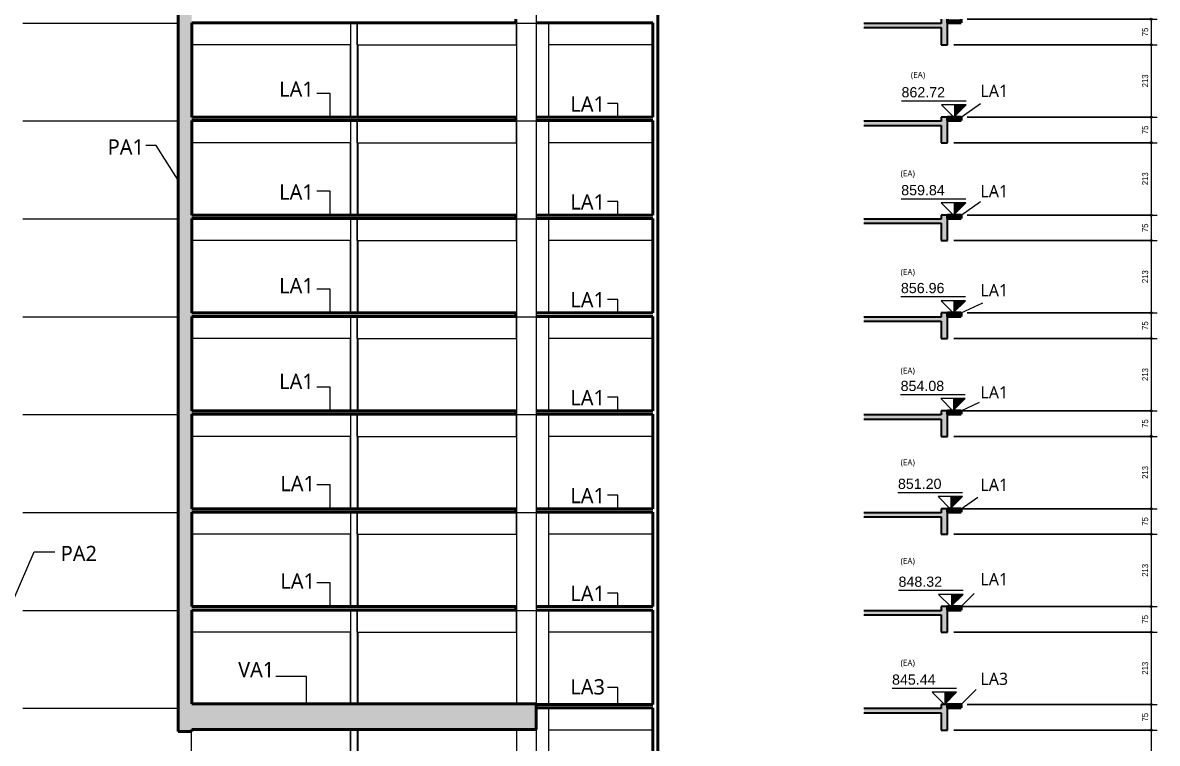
# Model space of a CAD drawing. Header units: centimetres. Extents: x -2102 to 22188, y -1637 to 88376.
# Drawn here: x -111 to 3229, y 84430 to 86550 of the extents above; entities that cross this region are included whole.
import ezdxf

# ---------------------------------------------------------------- set-up
doc = ezdxf.new("R2010")
doc.units = ezdxf.units.CM
for name, color, linetype, lineweight in [('A-ANNO-DIMS', 7, 'Continuous', 9), ('A-ANNO-DIMS-120', 7, 'Continuous', 9), ('A-FLOR', 7, 'Continuous', 18), ('A-FLOR-IDEN', 7, 'Continuous', 9), ('G-ANNO-DIMS', 7, 'Continuous', 9), ('G-ANNO-TEXT', 7, 'Continuous', 9), ('S-BEAM', 7, 'Continuous', 18), ('S-BEAM-IDEN', 7, 'Continuous', 9), ('S-COLS', 7, 'Continuous', 18), ('S-COLS-IDEN', 7, 'Continuous', 9)]:
    doc.layers.add(name, color=color, linetype=linetype, lineweight=lineweight)
doc.layers.add('A-DETL', color=7, linetype='Continuous', lineweight=9, true_color=0x00a600)
doc.styles.add('Arial_1', font='arial.ttf', dxfattribs={"width": 0.9, "height": 18})
doc.styles.add('Arial_2', font='arial.ttf', dxfattribs={"height": 30})
doc.styles.add('Gadugi', font='gadugi.ttf', dxfattribs={"height": 45})
doc.styles.add('Gadugi_1', font='gadugi.ttf', dxfattribs={"height": 36})
doc.styles.add('Gadugi_2', font='gadugi.ttf', dxfattribs={"height": 18})
doc.dimstyles.new('PED_1_5mm_ESQ_2', dxfattribs={"dimscale": 30.48, "dimtxt": 18.364669, "dimasz": 0.787402, "dimexe": 0.590551, "dimexo": 0.590551, "dimgap": 0.11811, "dimtad": 1, "dimdec": 1, "dimrnd": 0.5, "dimdsep": 46, "dimtxsty": 'Arial_1', "dimblk1": 'DOTSMALL', "dimblk2": 'DOTSMALL', "dimsah": 1, "dimcen": 0.09, "dimdle": 1.181102, "dimazin": 0, "dimtfac": 1, "dimtdec": 4, "dimtix": 1, "dimtmove": 0, "dimatfit": 3, "dimfxl": 1, "dimtvp": 1, "dimtolj": 1, "dimtzin": 0, "dimarcsym": 2})

# ---------------------------------------------------------------- blocks, each defined once
blk = doc.blocks.new('DIMBLOCK105-CORTE C1-C1')
at = {"layer": 'A-ANNO-DIMS-120'}
h = blk.add_hatch(color=256, dxfattribs=at)
edge = h.paths.add_edge_path(flags=0)
edge.add_arc((3210.6, 86560), 3, 0, 360)
h = blk.add_hatch(color=256, dxfattribs=at)
edge = h.paths.add_edge_path(flags=0)
edge.add_arc((3210.6, 86485), 3, 0, 360)
for p, q in [((2669.3, 86560), (3228.6, 86560)), ((3210.6, 86560), (2669.3, 86560)), ((3210.6, 86560), (3210.6, 86485)), ((2629.3, 86485), (3228.6, 86485)), ((3210.6, 86485), (2629.3, 86485))]:
    blk.add_line(p, q, dxfattribs=at)
for centre in [(3210.6, 86560), (3210.6, 86485)]:
    blk.add_circle(centre, 3, dxfattribs=at)
at = {"layer": 'A-ANNO-DIMS-120', "color": 0, "insert": (3183.7, 86510.1), "char_height": 18, "width": 29.836, "attachment_point": 1, "rotation": 90, "line_spacing_factor": 0.941778, "style": 'Arial_1'}
blk.add_mtext('75', dxfattribs=at)
blk = doc.blocks.new('_DotSmall')
at = {"color": 0, "linetype": 'ByBlock', "const_width": 0.5}
blk.add_lwpolyline([(-0.0625, 0, 1), (0.0625, 0, 1)], format="xyb", close=True, dxfattribs=at)
blk = doc.blocks.new('DIMBLOCK106-CORTE C1-C1')
at = {"layer": 'A-ANNO-DIMS-120'}
h = blk.add_hatch(color=256, dxfattribs=at)
edge = h.paths.add_edge_path(flags=0)
edge.add_arc((3210.6, 86485), 3, 0, 360)
h = blk.add_hatch(color=256, dxfattribs=at)
edge = h.paths.add_edge_path(flags=0)
edge.add_arc((3210.6, 86272), 3, 0, 360)
for p, q in [((2629.3, 86485), (3228.6, 86485)), ((3210.6, 86485), (2629.3, 86485)), ((3210.6, 86485), (3210.6, 86272)), ((2669.3, 86272), (3228.6, 86272)), ((3210.6, 86272), (2669.3, 86272))]:
    blk.add_line(p, q, dxfattribs=at)
for centre in [(3210.6, 86485), (3210.6, 86272)]:
    blk.add_circle(centre, 3, dxfattribs=at)
at = {"layer": 'A-ANNO-DIMS-120', "color": 0, "insert": (3183.7, 86359.9), "char_height": 18, "width": 44.753, "attachment_point": 1, "rotation": 90, "line_spacing_factor": 0.941778, "style": 'Arial_1'}
blk.add_mtext('213', dxfattribs=at)
blk = doc.blocks.new('DIMBLOCK107-CORTE C1-C1')
at = {"layer": 'A-ANNO-DIMS-120'}
h = blk.add_hatch(color=256, dxfattribs=at)
edge = h.paths.add_edge_path(flags=0)
edge.add_arc((3210.6, 86272), 3, 0, 360)
h = blk.add_hatch(color=256, dxfattribs=at)
edge = h.paths.add_edge_path(flags=0)
edge.add_arc((3210.6, 86197), 3, 0, 360)
for p, q in [((2669.3, 86272), (3228.6, 86272)), ((3210.6, 86272), (2669.3, 86272)), ((3210.6, 86272), (3210.6, 86197)), ((2629.3, 86197), (3228.6, 86197)), ((3210.6, 86197), (2629.3, 86197))]:
    blk.add_line(p, q, dxfattribs=at)
for centre in [(3210.6, 86272), (3210.6, 86197)]:
    blk.add_circle(centre, 3, dxfattribs=at)
at = {"layer": 'A-ANNO-DIMS-120', "color": 0, "insert": (3183.7, 86222.1), "char_height": 18, "width": 29.836, "attachment_point": 1, "rotation": 90, "line_spacing_factor": 0.941778, "style": 'Arial_1'}
blk.add_mtext('75', dxfattribs=at)
blk = doc.blocks.new('DIMBLOCK108-CORTE C1-C1')
at = {"layer": 'A-ANNO-DIMS-120'}
h = blk.add_hatch(color=256, dxfattribs=at)
edge = h.paths.add_edge_path(flags=0)
edge.add_arc((3210.6, 86197), 3, 0, 360)
h = blk.add_hatch(color=256, dxfattribs=at)
edge = h.paths.add_edge_path(flags=0)
edge.add_arc((3210.6, 85984), 3, 0, 360)
for p, q in [((2629.3, 86197), (3228.6, 86197)), ((3210.6, 86197), (2629.3, 86197)), ((3210.6, 86197), (3210.6, 85984)), ((2669.3, 85984), (3228.6, 85984)), ((3210.6, 85984), (2669.3, 85984))]:
    blk.add_line(p, q, dxfattribs=at)
for centre in [(3210.6, 86197), (3210.6, 85984)]:
    blk.add_circle(centre, 3, dxfattribs=at)
at = {"layer": 'A-ANNO-DIMS-120', "color": 0, "insert": (3183.7, 86071.9), "char_height": 18, "width": 44.753, "attachment_point": 1, "rotation": 90, "line_spacing_factor": 0.941778, "style": 'Arial_1'}
blk.add_mtext('213', dxfattribs=at)
blk = doc.blocks.new('DIMBLOCK109-CORTE C1-C1')
at = {"layer": 'A-ANNO-DIMS-120'}
h = blk.add_hatch(color=256, dxfattribs=at)
edge = h.paths.add_edge_path(flags=0)
edge.add_arc((3210.6, 85984), 3, 0, 360)
h = blk.add_hatch(color=256, dxfattribs=at)
edge = h.paths.add_edge_path(flags=0)
edge.add_arc((3210.6, 85909), 3, 0, 360)
for p, q in [((2669.3, 85984), (3228.6, 85984)), ((3210.6, 85984), (2669.3, 85984)), ((3210.6, 85984), (3210.6, 85909)), ((2629.3, 85909), (3228.6, 85909)), ((3210.6, 85909), (2629.3, 85909))]:
    blk.add_line(p, q, dxfattribs=at)
for centre in [(3210.6, 85984), (3210.6, 85909)]:
    blk.add_circle(centre, 3, dxfattribs=at)
at = {"layer": 'A-ANNO-DIMS-120', "color": 0, "insert": (3183.7, 85934.1), "char_height": 18, "width": 29.836, "attachment_point": 1, "rotation": 90, "line_spacing_factor": 0.941778, "style": 'Arial_1'}
blk.add_mtext('75', dxfattribs=at)
blk = doc.blocks.new('DIMBLOCK110-CORTE C1-C1')
at = {"layer": 'A-ANNO-DIMS-120'}
h = blk.add_hatch(color=256, dxfattribs=at)
edge = h.paths.add_edge_path(flags=0)
edge.add_arc((3210.6, 85909), 3, 0, 360)
h = blk.add_hatch(color=256, dxfattribs=at)
edge = h.paths.add_edge_path(flags=0)
edge.add_arc((3210.6, 85696), 3, 0, 360)
for p, q in [((2629.3, 85909), (3228.6, 85909)), ((3210.6, 85909), (2629.3, 85909)), ((3210.6, 85909), (3210.6, 85696)), ((2669.3, 85696), (3228.6, 85696)), ((3210.6, 85696), (2669.3, 85696))]:
    blk.add_line(p, q, dxfattribs=at)
for centre in [(3210.6, 85909), (3210.6, 85696)]:
    blk.add_circle(centre, 3, dxfattribs=at)
at = {"layer": 'A-ANNO-DIMS-120', "color": 0, "insert": (3183.7, 85783.9), "char_height": 18, "width": 44.753, "attachment_point": 1, "rotation": 90, "line_spacing_factor": 0.941778, "style": 'Arial_1'}
blk.add_mtext('213', dxfattribs=at)
blk = doc.blocks.new('DIMBLOCK111-CORTE C1-C1')
at = {"layer": 'A-ANNO-DIMS-120'}
h = blk.add_hatch(color=256, dxfattribs=at)
edge = h.paths.add_edge_path(flags=0)
edge.add_arc((3210.6, 85696), 3, 0, 360)
h = blk.add_hatch(color=256, dxfattribs=at)
edge = h.paths.add_edge_path(flags=0)
edge.add_arc((3210.6, 85621), 3, 0, 360)
for p, q in [((2669.3, 85696), (3228.6, 85696)), ((3210.6, 85696), (2669.3, 85696)), ((3210.6, 85696), (3210.6, 85621)), ((2629.3, 85621), (3228.6, 85621)), ((3210.6, 85621), (2629.3, 85621))]:
    blk.add_line(p, q, dxfattribs=at)
for centre in [(3210.6, 85696), (3210.6, 85621)]:
    blk.add_circle(centre, 3, dxfattribs=at)
at = {"layer": 'A-ANNO-DIMS-120', "color": 0, "insert": (3183.7, 85646.1), "char_height": 18, "width": 29.836, "attachment_point": 1, "rotation": 90, "line_spacing_factor": 0.941778, "style": 'Arial_1'}
blk.add_mtext('75', dxfattribs=at)
blk = doc.blocks.new('DIMBLOCK112-CORTE C1-C1')
at = {"layer": 'A-ANNO-DIMS-120'}
h = blk.add_hatch(color=256, dxfattribs=at)
edge = h.paths.add_edge_path(flags=0)
edge.add_arc((3210.6, 85621), 3, 0, 360)
h = blk.add_hatch(color=256, dxfattribs=at)
edge = h.paths.add_edge_path(flags=0)
edge.add_arc((3210.6, 85408), 3, 0, 360)
for p, q in [((2629.3, 85621), (3228.6, 85621)), ((3210.6, 85621), (2629.3, 85621)), ((3210.6, 85621), (3210.6, 85408)), ((2629.3, 85408), (3228.6, 85408)), ((3210.6, 85408), (2629.3, 85408))]:
    blk.add_line(p, q, dxfattribs=at)
for centre in [(3210.6, 85621), (3210.6, 85408)]:
    blk.add_circle(centre, 3, dxfattribs=at)
at = {"layer": 'A-ANNO-DIMS-120', "color": 0, "insert": (3183.7, 85495.9), "char_height": 18, "width": 44.753, "attachment_point": 1, "rotation": 90, "line_spacing_factor": 0.941778, "style": 'Arial_1'}
blk.add_mtext('213', dxfattribs=at)
blk = doc.blocks.new('DIMBLOCK113-CORTE C1-C1')
at = {"layer": 'A-ANNO-DIMS-120'}
h = blk.add_hatch(color=256, dxfattribs=at)
edge = h.paths.add_edge_path(flags=0)
edge.add_arc((3210.6, 85408), 3, 0, 360)
h = blk.add_hatch(color=256, dxfattribs=at)
edge = h.paths.add_edge_path(flags=0)
edge.add_arc((3210.6, 85333), 3, 0, 360)
for p, q in [((2629.3, 85408), (3228.6, 85408)), ((3210.6, 85408), (2629.3, 85408)), ((3210.6, 85408), (3210.6, 85333)), ((2629.3, 85333), (3228.6, 85333)), ((3210.6, 85333), (2629.3, 85333))]:
    blk.add_line(p, q, dxfattribs=at)
for centre in [(3210.6, 85408), (3210.6, 85333)]:
    blk.add_circle(centre, 3, dxfattribs=at)
at = {"layer": 'A-ANNO-DIMS-120', "color": 0, "insert": (3183.7, 85358.1), "char_height": 18, "width": 29.836, "attachment_point": 1, "rotation": 90, "line_spacing_factor": 0.941778, "style": 'Arial_1'}
blk.add_mtext('75', dxfattribs=at)
blk = doc.blocks.new('DIMBLOCK114-CORTE C1-C1')
at = {"layer": 'A-ANNO-DIMS-120'}
h = blk.add_hatch(color=256, dxfattribs=at)
edge = h.paths.add_edge_path(flags=0)
edge.add_arc((3210.6, 85333), 3, 0, 360)
h = blk.add_hatch(color=256, dxfattribs=at)
edge = h.paths.add_edge_path(flags=0)
edge.add_arc((3210.6, 85120), 3, 0, 360)
for p, q in [((2629.3, 85333), (3228.6, 85333)), ((3210.6, 85333), (2629.3, 85333)), ((3210.6, 85333), (3210.6, 85120)), ((2629.3, 85120), (3228.6, 85120)), ((3210.6, 85120), (2629.3, 85120))]:
    blk.add_line(p, q, dxfattribs=at)
for centre in [(3210.6, 85333), (3210.6, 85120)]:
    blk.add_circle(centre, 3, dxfattribs=at)
at = {"layer": 'A-ANNO-DIMS-120', "color": 0, "insert": (3183.7, 85207.9), "char_height": 18, "width": 44.753, "attachment_point": 1, "rotation": 90, "line_spacing_factor": 0.941778, "style": 'Arial_1'}
blk.add_mtext('213', dxfattribs=at)
blk = doc.blocks.new('DIMBLOCK115-CORTE C1-C1')
at = {"layer": 'A-ANNO-DIMS-120'}
h = blk.add_hatch(color=256, dxfattribs=at)
edge = h.paths.add_edge_path(flags=0)
edge.add_arc((3210.6, 85120), 3, 0, 360)
h = blk.add_hatch(color=256, dxfattribs=at)
edge = h.paths.add_edge_path(flags=0)
edge.add_arc((3210.6, 85045), 3, 0, 360)
for p, q in [((2629.3, 85120), (3228.6, 85120)), ((3210.6, 85120), (2629.3, 85120)), ((3210.6, 85120), (3210.6, 85045)), ((2629.3, 85045), (3228.6, 85045)), ((3210.6, 85045), (2629.3, 85045))]:
    blk.add_line(p, q, dxfattribs=at)
for centre in [(3210.6, 85120), (3210.6, 85045)]:
    blk.add_circle(centre, 3, dxfattribs=at)
at = {"layer": 'A-ANNO-DIMS-120', "color": 0, "insert": (3183.7, 85070.1), "char_height": 18, "width": 29.836, "attachment_point": 1, "rotation": 90, "line_spacing_factor": 0.941778, "style": 'Arial_1'}
blk.add_mtext('75', dxfattribs=at)
blk = doc.blocks.new('DIMBLOCK116-CORTE C1-C1')
at = {"layer": 'A-ANNO-DIMS-120'}
h = blk.add_hatch(color=256, dxfattribs=at)
edge = h.paths.add_edge_path(flags=0)
edge.add_arc((3210.6, 85045), 3, 0, 360)
h = blk.add_hatch(color=256, dxfattribs=at)
edge = h.paths.add_edge_path(flags=0)
edge.add_arc((3210.6, 84832), 3, 0, 360)
for p, q in [((2629.3, 85045), (3228.6, 85045)), ((3210.6, 85045), (2629.3, 85045)), ((3210.6, 85045), (3210.6, 84832)), ((2629.3, 84832), (3228.6, 84832)), ((3210.6, 84832), (2629.3, 84832))]:
    blk.add_line(p, q, dxfattribs=at)
for centre in [(3210.6, 85045), (3210.6, 84832)]:
    blk.add_circle(centre, 3, dxfattribs=at)
at = {"layer": 'A-ANNO-DIMS-120', "color": 0, "insert": (3183.7, 84919.9), "char_height": 18, "width": 44.753, "attachment_point": 1, "rotation": 90, "line_spacing_factor": 0.941778, "style": 'Arial_1'}
blk.add_mtext('213', dxfattribs=at)
blk = doc.blocks.new('DIMBLOCK117-CORTE C1-C1')
at = {"layer": 'A-ANNO-DIMS-120'}
h = blk.add_hatch(color=256, dxfattribs=at)
edge = h.paths.add_edge_path(flags=0)
edge.add_arc((3210.6, 84832), 3, 0, 360)
h = blk.add_hatch(color=256, dxfattribs=at)
edge = h.paths.add_edge_path(flags=0)
edge.add_arc((3210.6, 84757), 3, 0, 360)
for p, q in [((2629.3, 84832), (3228.6, 84832)), ((3210.6, 84832), (2629.3, 84832)), ((3210.6, 84832), (3210.6, 84757)), ((2629.3, 84757), (3228.6, 84757)), ((3210.6, 84757), (2629.3, 84757))]:
    blk.add_line(p, q, dxfattribs=at)
for centre in [(3210.6, 84832), (3210.6, 84757)]:
    blk.add_circle(centre, 3, dxfattribs=at)
at = {"layer": 'A-ANNO-DIMS-120', "color": 0, "insert": (3183.7, 84782.1), "char_height": 18, "width": 29.836, "attachment_point": 1, "rotation": 90, "line_spacing_factor": 0.941778, "style": 'Arial_1'}
blk.add_mtext('75', dxfattribs=at)
blk = doc.blocks.new('DIMBLOCK118-CORTE C1-C1')
at = {"layer": 'A-ANNO-DIMS-120'}
h = blk.add_hatch(color=256, dxfattribs=at)
edge = h.paths.add_edge_path(flags=0)
edge.add_arc((3210.6, 84757), 3, 0, 360)
h = blk.add_hatch(color=256, dxfattribs=at)
edge = h.paths.add_edge_path(flags=0)
edge.add_arc((3210.6, 84544), 3, 0, 360)
for p, q in [((2629.3, 84757), (3228.6, 84757)), ((3210.6, 84757), (2629.3, 84757)), ((3210.6, 84757), (3210.6, 84544)), ((2669.3, 84544), (3228.6, 84544)), ((3210.6, 84544), (2669.3, 84544))]:
    blk.add_line(p, q, dxfattribs=at)
for centre in [(3210.6, 84757), (3210.6, 84544)]:
    blk.add_circle(centre, 3, dxfattribs=at)
at = {"layer": 'A-ANNO-DIMS-120', "color": 0, "insert": (3183.7, 84631.9), "char_height": 18, "width": 44.753, "attachment_point": 1, "rotation": 90, "line_spacing_factor": 0.941778, "style": 'Arial_1'}
blk.add_mtext('213', dxfattribs=at)
blk = doc.blocks.new('DIMBLOCK119-CORTE C1-C1')
at = {"layer": 'A-ANNO-DIMS-120'}
h = blk.add_hatch(color=256, dxfattribs=at)
edge = h.paths.add_edge_path(flags=0)
edge.add_arc((3210.6, 84544), 3, 0, 360)
h = blk.add_hatch(color=256, dxfattribs=at)
edge = h.paths.add_edge_path(flags=0)
edge.add_arc((3210.6, 84469), 3, 0, 360)
for p, q in [((2669.3, 84544), (3228.6, 84544)), ((3210.6, 84544), (2669.3, 84544)), ((3210.6, 84544), (3210.6, 84469)), ((2629.3, 84469), (3228.6, 84469)), ((3210.6, 84469), (2629.3, 84469))]:
    blk.add_line(p, q, dxfattribs=at)
for centre in [(3210.6, 84544), (3210.6, 84469)]:
    blk.add_circle(centre, 3, dxfattribs=at)
at = {"layer": 'A-ANNO-DIMS-120', "color": 0, "insert": (3183.7, 84494.1), "char_height": 18, "width": 29.836, "attachment_point": 1, "rotation": 90, "line_spacing_factor": 0.941778, "style": 'Arial_1'}
blk.add_mtext('75', dxfattribs=at)
blk = doc.blocks.new('DIMBLOCK120-CORTE C1-C1')
at = {"layer": 'A-ANNO-DIMS-120'}
h = blk.add_hatch(color=256, dxfattribs=at)
edge = h.paths.add_edge_path(flags=0)
edge.add_arc((3210.6, 84469), 3, 0, 360)
h = blk.add_hatch(color=256, dxfattribs=at)
edge = h.paths.add_edge_path(flags=0)
edge.add_arc((3210.6, 84256), 3, 0, 360)
for p, q in [((2629.3, 84469), (3228.6, 84469)), ((3210.6, 84469), (2629.3, 84469)), ((3210.6, 84469), (3210.6, 84256)), ((2629.3, 84256), (3228.6, 84256)), ((3210.6, 84256), (2629.3, 84256))]:
    blk.add_line(p, q, dxfattribs=at)
for centre in [(3210.6, 84469), (3210.6, 84256)]:
    blk.add_circle(centre, 3, dxfattribs=at)
at = {"layer": 'A-ANNO-DIMS-120', "color": 0, "insert": (3183.7, 84343.9), "char_height": 18, "width": 44.753, "attachment_point": 1, "rotation": 90, "line_spacing_factor": 0.941778, "style": 'Arial_1'}
blk.add_mtext('213', dxfattribs=at)
blk = doc.blocks.new('Elevações de ponto - SIMBOLO DE NÍVEL-CORTE-2219088-CORTE C1-C1')
at = {"layer": 'G-ANNO-DIMS'}
blk.add_hatch(color=256, dxfattribs=at).paths.add_polyline_path([(524.1, 84292), (524.1, 84256), (560.1, 84292)], flags=0)
for p, q in [((370, 84304.2), (560.1, 84304.2)), ((488.1, 84292), (524.1, 84256)), ((560.1, 84292), (488.1, 84292)), ((524.1, 84256), (560.1, 84292))]:
    blk.add_line(p, q, dxfattribs=at)

msp = doc.modelspace()

# ---------------------------------------------------------------- hatches: boundary and pattern name
at = {"layer": 'A-FLOR', "true_color": 0xa6a6a6}
for points in [[(2592.29, 86536), (2592.29, 86548), (2364.86, 86548), (2364.86, 86536)], [(2651.29, 86550), (2651.29, 86560), (2611.29, 86560), (2611.29, 86550)], [(1278.58, 86262), (1340.85, 86262), (1340.85, 86272), (386.35, 86272), (386.35, 86262), (1126.91, 86262)], [(2651.29, 86262), (2651.29, 86272), (2611.29, 86272), (2611.29, 86262)], [(2592.29, 86248), (2592.29, 86260), (2364.86, 86260), (2364.86, 86248)], [(1278.58, 85974), (1340.85, 85974), (1340.85, 85984), (386.35, 85984), (386.35, 85974), (1126.91, 85974)], [(2592.29, 85960), (2592.29, 85972), (2364.86, 85972), (2364.86, 85960)], [(2651.29, 85974), (2651.29, 85984), (2611.29, 85984), (2611.29, 85974)], [(386.35, 85686), (1340.85, 85686), (1340.85, 85696), (386.35, 85696)], [(2592.29, 85672), (2592.29, 85684), (2364.86, 85684), (2364.86, 85672)], [(2651.29, 85686), (2651.29, 85696), (2611.29, 85696), (2611.29, 85686)], [(1278.58, 85398), (1340.85, 85398), (1340.85, 85408), (386.35, 85408), (386.35, 85398), (1126.91, 85398)], [(2651.29, 85398), (2651.29, 85408), (2611.29, 85408), (2611.29, 85398)], [(2592.29, 85384), (2592.29, 85396), (2364.86, 85396), (2364.86, 85384)], [(1278.58, 85110), (1340.85, 85110), (1340.85, 85120), (386.35, 85120), (386.35, 85110), (1126.91, 85110)], [(2592.29, 85096), (2592.29, 85108), (2364.86, 85108), (2364.86, 85096)], [(2651.29, 85110), (2651.29, 85120), (2611.29, 85120), (2611.29, 85110)], [(1126.91, 84822), (1340.85, 84822), (1340.85, 84832), (386.35, 84832), (386.35, 84822), (873.86, 84822)], [(2651.29, 84822), (2651.29, 84832), (2611.29, 84832), (2611.29, 84822)], [(2592.29, 84808), (2592.29, 84820), (2364.86, 84820), (2364.86, 84808)], [(2592.29, 84520), (2592.29, 84532), (2364.86, 84532), (2364.86, 84520)], [(2651.29, 84534), (2651.29, 84544), (2611.29, 84544), (2611.29, 84534)]]:
    msp.add_hatch(color=253, dxfattribs=at).paths.add_polyline_path(points, flags=0)
at = {"layer": 'S-BEAM', "true_color": 0xa6a6a6}
for points in [[(2611.29, 86485), (2611.29, 86560), (2592.29, 86560), (2592.29, 86485)], [(2611.29, 86197), (2611.29, 86272), (2592.29, 86272), (2592.29, 86197)], [(2611.29, 85909), (2611.29, 85984), (2592.29, 85984), (2592.29, 85909)], [(2611.29, 85621), (2611.29, 85696), (2592.29, 85696), (2592.29, 85621)], [(2611.29, 85333), (2611.29, 85408), (2592.29, 85408), (2592.29, 85333)], [(2592.29, 85045), (2611.29, 85045), (2611.29, 85120), (2592.29, 85120), (2592.29, 85096)], [(2611.29, 84757), (2611.29, 84832), (2592.29, 84832), (2592.29, 84757)], [(558.19, 84471), (1400.35, 84471), (1400.35, 84546), (386.35, 84546), (386.35, 84471)], [(2611.29, 84469), (2611.29, 84544), (2592.29, 84544), (2592.29, 84469)]]:
    msp.add_hatch(color=253, dxfattribs=at).paths.add_polyline_path(points, flags=0)
at = {"layer": 'S-COLS', "true_color": 0xa6a6a6}
msp.add_hatch(color=253, dxfattribs=at).paths.add_polyline_path([(386.11, 84464.5), (386.35, 84464.5), (386.35, 87709), (346.85, 87709), (346.85, 84464.5)], flags=0)

# ---------------------------------------------------------------- linework, layer by layer
at = {"layer": 'A-DETL', "color": 7}
for p, q in [((794.36, 86342), (754.36, 86342)), ((794.36, 86272), (794.36, 86342)), ((1640.36, 86312), (1610.36, 86312)), ((1640.36, 86272), (1640.36, 86312)), ((2651.29, 86272), (2708.63, 86312.15)), ((794.36, 86054), (754.36, 86054)), ((794.36, 85984), (794.36, 86054)), ((1640.36, 86024), (1610.36, 86024)), ((1640.36, 85984), (1640.36, 86024)), ((2651.29, 85984), (2708.63, 86024.15)), ((794.36, 85766), (754.36, 85766)), ((794.36, 85696), (794.36, 85766)), ((1640.36, 85736), (1610.36, 85736)), ((1640.36, 85696), (1640.36, 85736)), ((2651.29, 85696), (2714.74, 85725.58)), ((794.36, 85478), (754.36, 85478)), ((794.36, 85408), (794.36, 85478)), ((1640.36, 85448), (1610.36, 85448)), ((1640.36, 85408), (1640.36, 85448)), ((2651.29, 85408), (2705.67, 85433.36)), ((794.36, 85190), (754.36, 85190)), ((794.36, 85120), (794.36, 85190)), ((1640.36, 85160), (1610.36, 85160)), ((1640.36, 85120), (1640.36, 85160)), ((2651.29, 85120), (2700.44, 85154.41)), ((794.36, 84902), (754.36, 84902)), ((794.36, 84832), (794.36, 84902)), ((1640.36, 84872), (1610.36, 84872)), ((1640.36, 84832), (1640.36, 84872)), ((2651.29, 84832), (2689.48, 84870.18)), ((724.36, 84626), (634.36, 84626)), ((724.36, 84546), (724.36, 84626)), ((1640.36, 84594), (1610.36, 84594)), ((1640.36, 84544), (1640.36, 84594)), ((2651.29, 84544), (2695.13, 84587.84))]:
    msp.add_line(p, q, dxfattribs=at)
at = {"layer": 'A-FLOR', "color": 190, "lineweight": 50, "true_color": 0x8000ff}
for p, q in [((386.35, 86550), (1340.85, 86550)), ((1340.85, 86550), (1340.85, 86560)), ((1743.86, 86550), (1400.36, 86550)), ((2611.29, 86560), (2611.29, 86550)), ((2611.29, 86550), (2651.29, 86550)), ((2651.29, 86550), (2651.29, 86560)), ((1340.85, 86272), (386.35, 86272)), ((1340.85, 86262), (1340.85, 86272)), ((1400.36, 86272), (1743.86, 86272)), ((2651.29, 86272), (2611.29, 86272)), ((2611.29, 86272), (2611.29, 86262)), ((2651.29, 86262), (2651.29, 86272)), ((386.35, 86262), (1340.85, 86262)), ((1743.86, 86262), (1400.36, 86262)), ((2611.29, 86262), (2651.29, 86262)), ((1340.85, 85984), (386.35, 85984)), ((386.35, 85974), (1340.85, 85974)), ((1340.85, 85974), (1340.85, 85984)), ((1400.36, 85984), (1743.86, 85984)), ((1743.86, 85974), (1400.36, 85974)), ((2651.29, 85984), (2611.29, 85984)), ((2611.29, 85984), (2611.29, 85974)), ((2611.29, 85974), (2651.29, 85974)), ((2651.29, 85974), (2651.29, 85984)), ((1340.85, 85696), (386.35, 85696)), ((386.35, 85686), (1340.85, 85686)), ((1340.85, 85686), (1340.85, 85696)), ((1400.36, 85696), (1743.86, 85696)), ((1743.86, 85686), (1400.36, 85686)), ((2651.29, 85696), (2611.29, 85696)), ((2611.29, 85696), (2611.29, 85686)), ((2611.29, 85686), (2651.29, 85686)), ((2651.29, 85686), (2651.29, 85696)), ((1340.85, 85408), (386.35, 85408)), ((1340.85, 85398), (1340.85, 85408)), ((1400.36, 85408), (1743.86, 85408)), ((2651.29, 85408), (2611.29, 85408)), ((2611.29, 85408), (2611.29, 85398)), ((2651.29, 85398), (2651.29, 85408)), ((386.35, 85398), (1340.85, 85398)), ((1743.86, 85398), (1400.36, 85398)), ((2611.29, 85398), (2651.29, 85398)), ((1340.85, 85120), (386.35, 85120)), ((386.35, 85110), (1340.85, 85110)), ((1340.85, 85110), (1340.85, 85120)), ((1400.36, 85120), (1743.86, 85120)), ((1743.86, 85110), (1400.36, 85110)), ((2651.29, 85120), (2611.29, 85120)), ((2611.29, 85120), (2611.29, 85110)), ((2611.29, 85110), (2651.29, 85110)), ((2651.29, 85110), (2651.29, 85120)), ((1340.85, 84832), (386.35, 84832)), ((1340.85, 84822), (1340.85, 84832)), ((1400.36, 84832), (1743.86, 84832)), ((2651.29, 84832), (2611.29, 84832)), ((2611.29, 84832), (2611.29, 84822)), ((2651.29, 84822), (2651.29, 84832)), ((386.35, 84822), (1340.85, 84822)), ((1743.86, 84822), (1400.36, 84822)), ((2611.29, 84822), (2651.29, 84822)), ((1400.36, 84544), (1743.86, 84544)), ((1743.86, 84534), (1400.36, 84534)), ((2651.29, 84544), (2611.29, 84544)), ((2611.29, 84544), (2611.29, 84534)), ((2611.29, 84534), (2651.29, 84534)), ((2651.29, 84534), (2651.29, 84544))]:
    msp.add_line(p, q, dxfattribs=at)
at = {"layer": 'A-FLOR', "lineweight": 35}
for p, q in [((2592.29, 86548), (2364.86, 86548)), ((2364.86, 86536), (2592.29, 86536)), ((2592.29, 86260), (2364.86, 86260)), ((2364.86, 86248), (2592.29, 86248)), ((2592.29, 85972), (2364.86, 85972)), ((2364.86, 85960), (2592.29, 85960)), ((2592.29, 85684), (2364.86, 85684)), ((2364.86, 85672), (2592.29, 85672)), ((2592.29, 85396), (2364.86, 85396)), ((2364.86, 85384), (2592.29, 85384)), ((2592.29, 85108), (2364.86, 85108)), ((2364.86, 85096), (2592.29, 85096)), ((2592.29, 84820), (2364.86, 84820)), ((2364.86, 84808), (2592.29, 84808)), ((2592.29, 84532), (2364.86, 84532)), ((2364.86, 84520), (2592.29, 84520))]:
    msp.add_line(p, q, dxfattribs=at)
at = {"layer": 'S-BEAM'}
for p, q in [((854.86, 86485), (854.86, 86550)), ((873.86, 86485), (873.86, 86550)), ((1342.61, 86485), (1342.61, 86548)), ((1436.11, 86548), (1436.11, 86485)), ((2611.29, 86550), (2611.29, 86560)), ((854.86, 86485), (386.35, 86485)), ((873.86, 86485), (1342.61, 86485)), ((1743.86, 86485), (1436.11, 86485)), ((1340.85, 86272), (1342.61, 86272)), ((1342.61, 86260), (1342.61, 86272)), ((2611.29, 86262), (2611.29, 86272)), ((854.86, 86197), (854.86, 86262)), ((873.86, 86197), (873.86, 86262)), ((1342.61, 86197), (1342.61, 86260)), ((1436.11, 86262), (1436.11, 86260)), ((1436.11, 86260), (1436.11, 86197)), ((854.86, 86197), (386.35, 86197)), ((873.86, 86197), (1342.61, 86197)), ((1743.86, 86197), (1436.11, 86197)), ((854.86, 85909), (854.86, 85974)), ((873.86, 85909), (873.86, 85974)), ((1340.85, 85984), (1342.61, 85984)), ((1342.61, 85972), (1342.61, 85984)), ((1342.61, 85909), (1342.61, 85972)), ((1436.11, 85974), (1436.11, 85972)), ((1436.11, 85972), (1436.11, 85909)), ((2611.29, 85974), (2611.29, 85984)), ((854.86, 85909), (386.35, 85909)), ((873.86, 85909), (1342.61, 85909)), ((1743.86, 85909), (1436.11, 85909)), ((854.86, 85621), (854.86, 85686)), ((873.86, 85621), (873.86, 85686)), ((1340.85, 85696), (1342.61, 85696)), ((1342.61, 85684), (1342.61, 85696)), ((1342.61, 85621), (1342.61, 85684)), ((1436.11, 85686), (1436.11, 85684)), ((1436.11, 85684), (1436.11, 85621)), ((2611.29, 85686), (2611.29, 85696)), ((854.86, 85621), (386.35, 85621)), ((873.86, 85621), (1342.61, 85621)), ((1743.86, 85621), (1436.11, 85621)), ((1340.85, 85408), (1342.61, 85408)), ((1342.61, 85396), (1342.61, 85408)), ((2611.29, 85398), (2611.29, 85408)), ((854.86, 85333), (854.86, 85398)), ((873.86, 85333), (873.86, 85398)), ((1342.61, 85333), (1342.61, 85396)), ((1436.11, 85398), (1436.11, 85396)), ((1436.11, 85396), (1436.11, 85333)), ((854.86, 85333), (386.35, 85333)), ((873.86, 85333), (1342.61, 85333)), ((1743.86, 85333), (1436.11, 85333)), ((854.86, 85045), (854.86, 85110)), ((873.86, 85045), (873.86, 85110)), ((1340.85, 85120), (1342.61, 85120)), ((1342.61, 85108), (1342.61, 85120)), ((1342.61, 85045), (1342.61, 85108)), ((1436.11, 85110), (1436.11, 85108)), ((1436.11, 85108), (1436.11, 85045)), ((2611.29, 85110), (2611.29, 85120)), ((854.86, 85045), (386.35, 85045)), ((873.86, 85045), (1342.61, 85045)), ((1743.86, 85045), (1436.11, 85045)), ((1340.85, 84832), (1342.61, 84832)), ((1342.61, 84820), (1342.61, 84832)), ((2611.29, 84822), (2611.29, 84832)), ((854.86, 84757), (854.86, 84822)), ((873.86, 84757), (873.86, 84822)), ((1342.61, 84757), (1342.61, 84820)), ((1436.11, 84822), (1436.11, 84820)), ((1436.11, 84820), (1436.11, 84757)), ((854.86, 84757), (386.35, 84757)), ((873.86, 84757), (1342.61, 84757)), ((1743.86, 84757), (1436.11, 84757)), ((1436.11, 84534), (1436.11, 84532)), ((1436.11, 84532), (1436.11, 84469)), ((2611.29, 84534), (2611.29, 84544)), ((854.86, 84469), (386.35, 84469)), ((854.86, 84469), (854.86, 84471)), ((873.86, 84469), (873.86, 84471)), ((873.86, 84469), (1342.61, 84469)), ((1342.61, 84469), (1342.61, 84471)), ((1743.86, 84469), (1436.11, 84469))]:
    msp.add_line(p, q, dxfattribs=at)
at = {"layer": 'S-BEAM', "lineweight": 35}
for p, q in [((2592.29, 86560), (2592.29, 86548)), ((2592.29, 86536), (2592.29, 86485)), ((2611.29, 86485), (2611.29, 86550)), ((2592.29, 86485), (2611.29, 86485)), ((2611.29, 86272), (2592.29, 86272)), ((2592.29, 86272), (2592.29, 86260)), ((2592.29, 86248), (2592.29, 86197)), ((2611.29, 86197), (2611.29, 86262)), ((2592.29, 86197), (2611.29, 86197)), ((2611.29, 85984), (2592.29, 85984)), ((2592.29, 85984), (2592.29, 85972)), ((2611.29, 85909), (2611.29, 85974)), ((2592.29, 85960), (2592.29, 85909)), ((2592.29, 85909), (2611.29, 85909)), ((2611.29, 85696), (2592.29, 85696)), ((2592.29, 85696), (2592.29, 85684)), ((2592.29, 85672), (2592.29, 85621)), ((2611.29, 85621), (2611.29, 85686)), ((2592.29, 85621), (2611.29, 85621)), ((2611.29, 85408), (2592.29, 85408)), ((2592.29, 85408), (2592.29, 85396)), ((2592.29, 85384), (2592.29, 85333)), ((2611.29, 85333), (2611.29, 85398)), ((2592.29, 85333), (2611.29, 85333)), ((2611.29, 85120), (2592.29, 85120)), ((2592.29, 85120), (2592.29, 85108)), ((2611.29, 85045), (2611.29, 85110)), ((2592.29, 85096), (2592.29, 85045)), ((2592.29, 85045), (2611.29, 85045)), ((2611.29, 84832), (2592.29, 84832)), ((2592.29, 84832), (2592.29, 84820)), ((2592.29, 84808), (2592.29, 84757)), ((2611.29, 84757), (2611.29, 84822)), ((2592.29, 84757), (2611.29, 84757)), ((2611.29, 84544), (2592.29, 84544)), ((2592.29, 84544), (2592.29, 84532)), ((2611.29, 84469), (2611.29, 84534)), ((2592.29, 84520), (2592.29, 84469)), ((2592.29, 84469), (2611.29, 84469))]:
    msp.add_line(p, q, dxfattribs=at)
at = {"layer": 'S-BEAM', "color": 190, "lineweight": 50, "true_color": 0x8000ff}
for p, q in [((1400.35, 84546), (386.35, 84546)), ((1400.35, 84471), (1400.35, 84546)), ((386.35, 84471), (1400.35, 84471))]:
    msp.add_line(p, q, dxfattribs=at)
at = {"layer": 'S-COLS', "color": 190, "lineweight": 50, "true_color": 0x8000ff}
for p, q in [((346.85, 87709), (346.85, 84464.5)), ((1758.86, 87138), (1758.86, 81015)), ((386.35, 86272), (386.35, 86550)), ((1743.86, 86272), (1743.86, 86550)), ((386.35, 85984), (386.35, 86262)), ((1743.86, 85984), (1743.86, 86262)), ((386.35, 85696), (386.35, 85974)), ((1743.86, 85696), (1743.86, 85974)), ((386.35, 85408), (386.35, 85686)), ((1743.86, 85408), (1743.86, 85686)), ((386.35, 85120), (386.35, 85398)), ((1743.86, 85120), (1743.86, 85398)), ((386.35, 84832), (386.35, 85110)), ((1743.86, 84832), (1743.86, 85110)), ((386.35, 84546), (386.35, 84822)), ((1743.86, 84544), (1743.86, 84822)), ((1743.86, 84256), (1743.86, 84534)), ((346.85, 84464.5), (386.35, 84464.5)), ((386.35, 84464.5), (386.35, 84471))]:
    msp.add_line(p, q, dxfattribs=at)
at = {"layer": 'S-COLS'}
for p, q in [((1400.36, 86836), (1400.36, 86548)), ((346.85, 86548), (-111.15, 86548)), ((346.85, 86548), (-111.15, 86548)), ((854.86, 86548), (854.86, 86550)), ((854.86, 86272), (854.86, 86548)), ((873.86, 86548), (854.86, 86548)), ((873.86, 86548), (854.86, 86548)), ((873.86, 86550), (873.86, 86548)), ((873.86, 86548), (873.86, 86272)), ((1342.61, 86548), (1342.61, 86485)), ((1400.36, 86548), (1342.61, 86548)), ((1400.36, 86548), (1342.61, 86548)), ((1400.36, 86548), (1400.36, 86260)), ((1436.11, 86548), (1400.36, 86548)), ((1436.11, 86548), (1400.36, 86548)), ((1436.11, 86548), (1436.11, 86485)), ((853.36, 86272), (853.36, 86485)), ((875.36, 86485), (875.36, 86272)), ((1342.61, 86485), (1342.61, 86272)), ((1436.11, 86485), (1436.11, 86272)), ((1342.61, 86272), (1342.61, 86260)), ((346.85, 86260), (-111.15, 86260)), ((346.85, 86260), (-111.15, 86260)), ((854.86, 86260), (854.86, 86262)), ((854.86, 85984), (854.86, 86260)), ((873.86, 86260), (854.86, 86260)), ((873.86, 86260), (854.86, 86260)), ((873.86, 86262), (873.86, 86260)), ((873.86, 86260), (873.86, 85984)), ((1342.61, 86260), (1342.61, 86197)), ((1400.36, 86260), (1342.61, 86260)), ((1400.36, 86260), (1342.61, 86260)), ((1400.36, 86260), (1400.36, 85972)), ((1436.11, 86260), (1400.36, 86260)), ((1436.11, 86260), (1400.36, 86260)), ((1436.11, 86262), (1436.11, 86260)), ((1436.11, 86260), (1436.11, 86197)), ((853.36, 85984), (853.36, 86197)), ((875.36, 86197), (875.36, 85984)), ((1342.61, 86197), (1342.61, 85984)), ((1436.11, 86197), (1436.11, 85984)), ((346.85, 85972), (-111.15, 85972)), ((346.85, 85972), (-111.15, 85972)), ((854.86, 85972), (854.86, 85974)), ((854.86, 85696), (854.86, 85972)), ((873.86, 85972), (854.86, 85972)), ((873.86, 85972), (854.86, 85972)), ((873.86, 85974), (873.86, 85972)), ((873.86, 85972), (873.86, 85696)), ((1342.61, 85984), (1342.61, 85972)), ((1342.61, 85972), (1342.61, 85909)), ((1400.36, 85972), (1342.61, 85972)), ((1400.36, 85972), (1342.61, 85972)), ((1400.36, 85972), (1400.36, 85684)), ((1436.11, 85972), (1400.36, 85972)), ((1436.11, 85972), (1400.36, 85972)), ((1436.11, 85974), (1436.11, 85972)), ((1436.11, 85972), (1436.11, 85909)), ((853.36, 85696), (853.36, 85909)), ((875.36, 85909), (875.36, 85696)), ((1342.61, 85909), (1342.61, 85696)), ((1436.11, 85909), (1436.11, 85696)), ((346.85, 85684), (-111.15, 85684)), ((346.85, 85684), (-111.15, 85684)), ((854.86, 85684), (854.86, 85686)), ((854.86, 85408), (854.86, 85684)), ((873.86, 85684), (854.86, 85684)), ((873.86, 85684), (854.86, 85684)), ((873.86, 85686), (873.86, 85684)), ((873.86, 85684), (873.86, 85408)), ((1342.61, 85696), (1342.61, 85684)), ((1342.61, 85684), (1342.61, 85621)), ((1400.36, 85684), (1342.61, 85684)), ((1400.36, 85684), (1342.61, 85684)), ((1400.36, 85684), (1400.36, 85396)), ((1436.11, 85684), (1400.36, 85684)), ((1436.11, 85684), (1400.36, 85684)), ((1436.11, 85686), (1436.11, 85684)), ((1436.11, 85684), (1436.11, 85621)), ((853.36, 85408), (853.36, 85621)), ((875.36, 85621), (875.36, 85408)), ((1342.61, 85621), (1342.61, 85408)), ((1436.11, 85621), (1436.11, 85408)), ((1342.61, 85408), (1342.61, 85396)), ((346.85, 85396), (-111.15, 85396)), ((346.85, 85396), (-111.15, 85396)), ((854.86, 85396), (854.86, 85398)), ((854.86, 85120), (854.86, 85396)), ((873.86, 85396), (854.86, 85396)), ((873.86, 85396), (854.86, 85396)), ((873.86, 85398), (873.86, 85396)), ((873.86, 85396), (873.86, 85120)), ((1342.61, 85396), (1342.61, 85333)), ((1400.36, 85396), (1342.61, 85396)), ((1400.36, 85396), (1342.61, 85396)), ((1400.36, 85396), (1400.36, 85108)), ((1436.11, 85396), (1400.36, 85396)), ((1436.11, 85396), (1400.36, 85396)), ((1436.11, 85398), (1436.11, 85396)), ((1436.11, 85396), (1436.11, 85333)), ((853.36, 85120), (853.36, 85333)), ((875.36, 85333), (875.36, 85120)), ((1342.61, 85333), (1342.61, 85120)), ((1436.11, 85333), (1436.11, 85120)), ((346.85, 85108), (-111.15, 85108)), ((346.85, 85108), (-111.15, 85108)), ((854.86, 85108), (854.86, 85110)), ((854.86, 84832), (854.86, 85108)), ((873.86, 85108), (854.86, 85108)), ((873.86, 85108), (854.86, 85108)), ((873.86, 85110), (873.86, 85108)), ((873.86, 85108), (873.86, 84832)), ((1342.61, 85120), (1342.61, 85108)), ((1342.61, 85108), (1342.61, 85045)), ((1400.36, 85108), (1342.61, 85108)), ((1400.36, 85108), (1342.61, 85108)), ((1400.36, 85108), (1400.36, 84820)), ((1436.11, 85108), (1400.36, 85108)), ((1436.11, 85108), (1400.36, 85108)), ((1436.11, 85110), (1436.11, 85108)), ((1436.11, 85108), (1436.11, 85045)), ((853.36, 84832), (853.36, 85045)), ((875.36, 85045), (875.36, 84832)), ((1342.61, 85045), (1342.61, 84832)), ((1436.11, 85045), (1436.11, 84832)), ((1342.61, 84832), (1342.61, 84820)), ((346.85, 84820), (-111.15, 84820)), ((346.85, 84820), (-111.15, 84820)), ((854.86, 84820), (854.86, 84822)), ((854.86, 84546), (854.86, 84820)), ((873.86, 84820), (854.86, 84820)), ((873.86, 84820), (854.86, 84820)), ((873.86, 84822), (873.86, 84820)), ((873.86, 84820), (873.86, 84546)), ((1342.61, 84820), (1342.61, 84757)), ((1400.36, 84820), (1342.61, 84820)), ((1400.36, 84820), (1342.61, 84820)), ((1400.36, 84820), (1400.36, 84532)), ((1436.11, 84820), (1400.36, 84820)), ((1436.11, 84820), (1400.36, 84820)), ((1436.11, 84822), (1436.11, 84820)), ((1436.11, 84820), (1436.11, 84757)), ((853.36, 84546), (853.36, 84757)), ((875.36, 84757), (875.36, 84546)), ((1342.61, 84757), (1342.61, 84546)), ((1436.11, 84757), (1436.11, 84544)), ((346.85, 84532), (-111.15, 84532)), ((346.85, 84532), (-111.15, 84532)), ((1400.36, 84532), (1400.36, 84244)), ((1436.11, 84532), (1400.36, 84532)), ((1436.11, 84532), (1400.36, 84532)), ((1436.11, 84534), (1436.11, 84532)), ((1436.11, 84532), (1436.11, 84469)), ((386.11, 84258), (386.11, 84464.5)), ((853.36, 84258), (853.36, 84469)), ((854.86, 84258), (854.86, 84471)), ((873.86, 84471), (873.86, 84258)), ((875.36, 84469), (875.36, 84258)), ((1342.61, 84471), (1342.61, 84469)), ((1342.61, 84469), (1342.61, 84258)), ((1436.11, 84469), (1436.11, 84256))]:
    msp.add_line(p, q, dxfattribs=at)
at = {"layer": 'S-COLS-IDEN'}
for p, q in [((281.63, 86188.95), (251.38, 86188.95)), ((346.85, 86086.75), (281.63, 86188.95)), ((-138.84, 84850.06), (-77.59, 84992.77)), ((-77.59, 84992.77), (-16.34, 84992.77))]:
    msp.add_line(p, q, dxfattribs=at)

# ---------------------------------------------------------------- block references
at = {"layer": 'G-ANNO-DIMS'}
for p in [(2105.61, 2016), (2104.73, 1728), (2103.86, 1440), (2102.98, 1152), (2095.11, 864), (2096.86, 576), (2077.74, 288)]:
    msp.add_blockref('Elevações de ponto - SIMBOLO DE NÍVEL-CORTE-2219088-CORTE C1-C1', p, dxfattribs=at)

# ---------------------------------------------------------------- texts
at = {"layer": 'A-FLOR-IDEN', "attachment_point": 1}
for s, insert, char_height, width, style in [('LA1', (643.87, 86376.98), 45, 127.4683, 'Gadugi'), ('LA1', (2708.07, 86367.36), 36, 101.9746, 'Gadugi_1'), ('LA1', (1500.98, 86333.3), 45, 127.4683, 'Gadugi'), ('LA1', (643.87, 86074.52), 45, 127.4683, 'Gadugi'), ('LA1', (2708.07, 86072.33), 36, 101.9746, 'Gadugi_1'), ('LA1', (1500.98, 86045.3), 45, 127.4683, 'Gadugi'), ('LA1', (643.87, 85798.83), 45, 127.4683, 'Gadugi'), ('LA1', (2708.07, 85780.81), 36, 101.9746, 'Gadugi_1'), ('LA1', (1500.98, 85757.3), 45, 127.4683, 'Gadugi'), ('LA1', (643.87, 85516.98), 45, 127.4683, 'Gadugi'), ('LA1', (1500.98, 85469.3), 45, 127.4683, 'Gadugi'), ('LA1', (2708.07, 85480.5), 36, 101.9746, 'Gadugi_1'), ('LA1', (647.31, 85216.68), 45, 127.4683, 'Gadugi'), ('LA1', (2708.07, 85208.33), 36, 101.9746, 'Gadugi_1'), ('LA1', (1500.98, 85181.3), 45, 127.4683, 'Gadugi'), ('LA1', (2708.07, 84930.88), 36, 101.9746, 'Gadugi_1'), ('LA1', (647.31, 84929.97), 45, 127.4683, 'Gadugi'), ('LA1', (1500.98, 84893.3), 45, 127.4683, 'Gadugi'), ('LA3', (2708.07, 84637.61), 36, 101.9746, 'Gadugi_1'), ('LA3', (1500.98, 84618.57), 45, 127.4683, 'Gadugi')]:
    msp.add_mtext(s, dxfattribs=dict(at, insert=insert, char_height=char_height, width=width, style=style))
at = {"layer": 'G-ANNO-DIMS', "char_height": 30, "width": 153.5274, "attachment_point": 1, "line_spacing_factor": 0.941778, "style": 'Arial_2'}
for s, insert in [('862.72', (2475.69, 86360.36)), ('859.84', (2474.81, 86072.36)), ('856.96', (2473.94, 85784.36)), ('854.08', (2473.06, 85496.36)), ('851.20', (2465.19, 85208.36)), ('848.32', (2466.94, 84920.36)), ('845.44', (2447.82, 84632.36))]:
    msp.add_mtext(s, dxfattribs=dict(at, insert=insert))
at = {"layer": 'G-ANNO-TEXT', "char_height": 18, "width": 54.8354, "attachment_point": 1, "style": 'Gadugi_2'}
for insert in [(2503.21, 86405.31), (2473.02, 86115.57), (2473.02, 85825.57), (2473.02, 85535.57), (2473.02, 85265.57), (2473.02, 84975.57), (2473.02, 84675.57)]:
    msp.add_mtext('(EA)', dxfattribs=dict(at, insert=insert))
at = {"layer": 'S-BEAM-IDEN', "insert": (523.01, 84669.32), "char_height": 45, "width": 139.4936, "attachment_point": 1, "style": 'Gadugi'}
msp.add_mtext('VA1', dxfattribs=at)
at = {"layer": 'S-COLS-IDEN', "char_height": 45, "width": 134.6835, "attachment_point": 1, "style": 'Gadugi'}
for s, insert in [('PA1', (139.18, 86207.01)), ('PA2', (0.9, 85010.82))]:
    msp.add_mtext(s, dxfattribs=dict(at, insert=insert))

# ---------------------------------------------------------------- dimensions: what is measured, and where the dimension line sits
at = {"layer": 'A-ANNO-DIMS'}
for base, p1, p2, override, picture, middle in [((3210.64, 86485), (2651.29, 86560), (2611.29, 86485), {"dimpost": '<>', "dimfxl": 85}, 'DIMBLOCK105-CORTE C1-C1', (3197.89, 86522.5)), ((3210.64, 86272), (2611.29, 86485), (2651.29, 86272), {"dimpost": '<>', "dimfxl": 216.723326}, 'DIMBLOCK106-CORTE C1-C1', (3197.84, 86378.5)), ((3210.64, 86197), (2651.29, 86272), (2611.29, 86197), {"dimpost": '<>', "dimfxl": 85}, 'DIMBLOCK107-CORTE C1-C1', (3197.89, 86234.5)), ((3210.64, 85984), (2611.29, 86197), (2651.29, 85984), {"dimpost": '<>', "dimfxl": 216.723326}, 'DIMBLOCK108-CORTE C1-C1', (3197.84, 86090.5)), ((3210.64, 85909), (2651.29, 85984), (2611.29, 85909), {"dimpost": '<>', "dimfxl": 85}, 'DIMBLOCK109-CORTE C1-C1', (3197.89, 85946.5)), ((3210.64, 85696), (2611.29, 85909), (2651.29, 85696), {"dimpost": '<>', "dimfxl": 216.723326}, 'DIMBLOCK110-CORTE C1-C1', (3197.84, 85802.5)), ((3210.64, 85621), (2651.29, 85696), (2611.29, 85621), {"dimpost": '<>', "dimfxl": 85}, 'DIMBLOCK111-CORTE C1-C1', (3197.89, 85658.5)), ((3210.64, 85408), (2611.29, 85621), (2611.29, 85408), {"dimpost": '<>', "dimfxl": 213}, 'DIMBLOCK112-CORTE C1-C1', (3197.84, 85514.5)), ((3210.64, 85333), (2611.29, 85408), (2611.29, 85333), {"dimpost": '<>', "dimfxl": 75}, 'DIMBLOCK113-CORTE C1-C1', (3197.89, 85370.5)), ((3210.64, 85120), (2611.29, 85333), (2611.29, 85120), {"dimpost": '<>', "dimfxl": 213}, 'DIMBLOCK114-CORTE C1-C1', (3197.84, 85226.5)), ((3210.64, 85045), (2611.29, 85120), (2611.29, 85045), {"dimpost": '<>', "dimfxl": 75}, 'DIMBLOCK115-CORTE C1-C1', (3197.89, 85082.5)), ((3210.64, 84832), (2611.29, 85045), (2611.29, 84832), {"dimpost": '<>', "dimfxl": 213}, 'DIMBLOCK116-CORTE C1-C1', (3197.84, 84938.5)), ((3210.64, 84757), (2611.29, 84832), (2611.29, 84757), {"dimpost": '<>', "dimfxl": 75}, 'DIMBLOCK117-CORTE C1-C1', (3197.89, 84794.5)), ((3210.64, 84544), (2611.29, 84757), (2651.29, 84544), {"dimpost": '<>', "dimfxl": 216.723326}, 'DIMBLOCK118-CORTE C1-C1', (3197.84, 84650.5)), ((3210.64, 84469), (2651.29, 84544), (2611.29, 84469), {"dimpost": '<>', "dimfxl": 85}, 'DIMBLOCK119-CORTE C1-C1', (3197.89, 84506.5)), ((3210.64, 84256), (2611.29, 84469), (2611.29, 84256), {"dimpost": '<>', "dimfxl": 213}, 'DIMBLOCK120-CORTE C1-C1', (3197.84, 84362.5))]:
    dim = msp.add_linear_dim(base=base, p1=p1, p2=p2, angle=90, dimstyle='PED_1_5mm_ESQ_2', override=override, dxfattribs=at)
    dim.commit()
    dim.dimension.update_dxf_attribs({"geometry": picture, "text_midpoint": middle})

doc.saveas('drawing.dxf')
